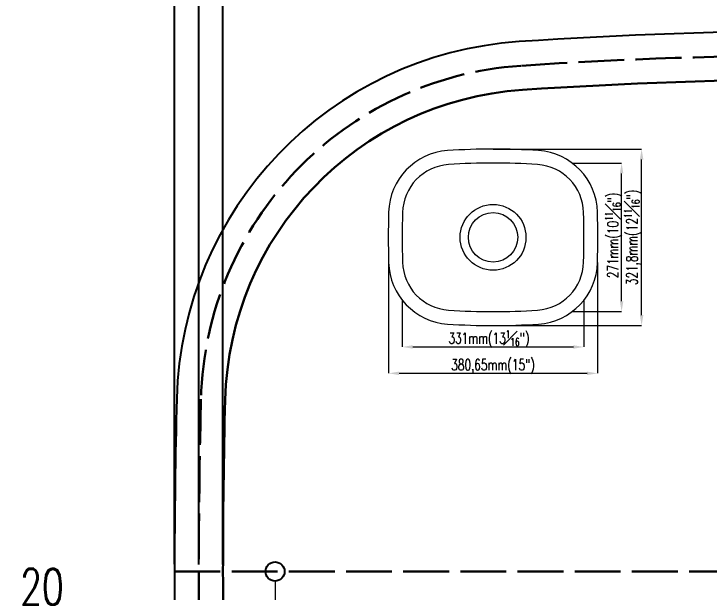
# Model space of a CAD drawing. Header units: millimetres. Extents: x 164 to 1139, y 316 to 1000.
# Drawn here: x 412.8 to 595.2, y 686.1 to 837.9 of the extents above; entities that cross this region are included whole.
import ezdxf

# ---------------------------------------------------------------- set-up
doc = ezdxf.new("R2010")
doc.units = ezdxf.units.MM
doc.linetypes.add('ACAD_ISO02W100', pattern=[15, 12, -3])
for name, color, linetype, lineweight in [('_BLACK_HOLE', 7, 'Continuous', 0), ('尺寸標注', 1, 'Continuous', 30), ('虚线', 2, 'ACAD_ISO02W100', 30)]:
    doc.layers.add(name, color=color, linetype=linetype, lineweight=lineweight)
doc.styles.add('DIM', font='txt.shx', dxfattribs={"width": 0.7, "bigfont": 'chineset.shx'})
doc.styles.get("Standard").update_dxf_attribs({"font": 'arial.ttf'})
doc.dimstyles.new('5-1', dxfattribs={"dimscale": 3.8, "dimtxt": 2.5, "dimasz": 1.8, "dimexe": 1.6, "dimexo": 0.625, "dimtad": 1, "dimdec": 1, "dimdsep": 46, "dimlunit": 6, "dimtxsty": 'DIM', "dimcen": 0, "dimclrd": 1, "dimclre": 1, "dimclrt": 3, "dimadec": 1, "dimazin": 1, "dimtfac": 1, "dimtdec": 1, "dimtofl": 0, "dimtmove": 0, "dimatfit": 3, "dimfxl": 1, "dimtolj": 1, "dimlwd": 13, "dimlwe": 13, "dimarcsym": 0})
doc.dimstyles.new('ISO-25', dxfattribs={"dimtxt": 2.5, "dimasz": 2.5, "dimexe": 1.25, "dimexo": 0.625, "dimtad": 1, "dimtxsty": 'Standard', "dimcen": 2.5, "dimadec": 0, "dimazin": 0, "dimtfac": 1, "dimtmove": 0, "dimatfit": 3, "dimfxl": 1, "dimarcsym": 0})
doc.dimstyles.new('mm+in(开孔纸尺寸)', dxfattribs={"dimscale": 3, "dimtxt": 3.8, "dimasz": 2, "dimexe": 1.25, "dimexo": 0.625, "dimgap": 2, "dimtad": 1, "dimtxsty": 'DIM', "dimcen": 0, "dimclrd": 256, "dimclre": 256, "dimclrt": 3, "dimadec": 0, "dimazin": 0, "dimtfac": 1, "dimtmove": 0, "dimatfit": 1, "dimfxl": 1, "dimlwd": -1, "dimarcsym": 0})

# ---------------------------------------------------------------- blocks, each defined once
blk = doc.blocks.new('*D19')
at = {"layer": 'Defpoints', "color": 0}
for p in [(798.68, 916.17), (454.98, 691.54), (798.68, 691.48)]:
    blk.add_point(p, dxfattribs=at)
at = {"layer": '尺寸標注', "lineweight": -2}
for p, q in [((454.98, 693.41), (454.98, 919.92)), ((798.68, 693.35), (798.68, 919.92))]:
    blk.add_line(p, q, dxfattribs=at)
at = {"layer": '尺寸標注'}
blk.add_line((460.98, 916.17), (792.68, 916.17), dxfattribs=at)
for points in [[(460.98, 917.17), (460.98, 915.17), (454.98, 916.17)], [(792.68, 915.17), (792.68, 917.17), (798.68, 916.17)]]:
    blk.add_solid(points, dxfattribs=at)
at = {"layer": '尺寸標注', "color": 3, "insert": (626.83, 928.82), "char_height": 11.4, "attachment_point": 5, "style": 'DIM'}
blk.add_mtext('343,7mm [13 9/16"]', dxfattribs=at)
blk = doc.blocks.new('*D20')
at = {"layer": 'Defpoints', "color": 0}
for p in [(792.33, 883.17), (461.33, 691.48), (792.33, 691.48)]:
    blk.add_point(p, dxfattribs=at)
at = {"layer": '尺寸標注', "lineweight": -2}
for p, q in [((461.33, 693.35), (461.33, 886.92)), ((792.33, 693.35), (792.33, 886.92))]:
    blk.add_line(p, q, dxfattribs=at)
at = {"layer": '尺寸標注'}
blk.add_line((467.33, 883.17), (786.33, 883.17), dxfattribs=at)
for points in [[(467.33, 884.17), (467.33, 882.17), (461.33, 883.17)], [(786.33, 882.17), (786.33, 884.17), (792.33, 883.17)]]:
    blk.add_solid(points, dxfattribs=at)
at = {"layer": '尺寸標注', "color": 3, "insert": (626.83, 894.87), "char_height": 11.4, "attachment_point": 5, "style": 'DIM'}
blk.add_mtext('331mm [13 1/16"]', dxfattribs=at)
blk = doc.blocks.new('*D21')
at = {"layer": 'Defpoints', "color": 0}
for p in [(461.33, 691.48), (481.33, 691.48), (481.33, 680.31)]:
    blk.add_point(p, dxfattribs=at)
at = {"layer": '尺寸標注', "color": 1, "lineweight": 13}
for p, q in [((461.33, 689.1), (461.33, 674.23)), ((481.33, 689.1), (481.33, 674.23)), ((461.33, 680.31), (412.82, 680.31)), ((468.17, 680.31), (474.49, 680.31))]:
    blk.add_line(p, q, dxfattribs=at)
at = {"layer": '尺寸標注', "color": 1}
for points in [[(468.17, 681.45), (468.17, 679.17), (461.33, 680.31)], [(474.49, 679.17), (474.49, 681.45), (481.33, 680.31)]]:
    blk.add_solid(points, dxfattribs=at)
at = {"layer": '尺寸標注', "color": 3, "insert": (420.19, 687.44), "char_height": 9.5, "attachment_point": 5, "style": 'DIM'}
blk.add_mtext('\\A1;20', dxfattribs=at)
blk = doc.blocks.new('*D23')
at = {"layer": 'Defpoints', "color": 0}
for p in [(785.98, 849.67), (467.68, 691.48), (785.98, 691.48)]:
    blk.add_point(p, dxfattribs=at)
at = {"layer": '尺寸標注', "lineweight": -2}
for p, q in [((467.68, 693.35), (467.68, 853.42)), ((785.98, 693.35), (785.98, 853.42))]:
    blk.add_line(p, q, dxfattribs=at)
at = {"layer": '尺寸標注'}
blk.add_line((473.68, 849.67), (779.98, 849.67), dxfattribs=at)
for points in [[(473.68, 850.67), (473.68, 848.67), (467.68, 849.67)], [(779.98, 848.67), (779.98, 850.67), (785.98, 849.67)]]:
    blk.add_solid(points, dxfattribs=at)
at = {"layer": '尺寸標注', "color": 3, "insert": (626.83, 862.32), "char_height": 11.4, "attachment_point": 5, "style": 'DIM'}
blk.add_mtext('318,3mm [12 9/16"]', dxfattribs=at)
blk = doc.blocks.new('*D5')
at = {"color": 1, "lineweight": -2}
for p, q in [((1424.9, 686.9), (1424.9, 484.8)), ((1805.5, 686.9), (1805.5, 484.8)), ((1443.9, 484.8), (1786.5, 484.8))]:
    blk.add_line(p, q, dxfattribs=at)
at = {"color": 1}
for points in [[(1443.9, 487.9), (1443.9, 481.6), (1424.9, 484.8)], [(1786.5, 487.9), (1786.5, 481.6), (1805.5, 484.8)]]:
    blk.add_solid(points, dxfattribs=at)
at = {"layer": 'Defpoints', "color": 0}
for p in [(1424.9, 686.9), (1805.5, 686.9), (1805.5, 484.8)]:
    blk.add_point(p, dxfattribs=at)
at = {"color": 3, "insert": (1615.2, 497.1), "char_height": 20, "attachment_point": 5, "style": 'DIM'}
blk.add_mtext('\\A1;{\\C1;380,65mm(15")}', dxfattribs=at)
blk = doc.blocks.new('*D3')
at = {"color": 1, "lineweight": -2}
for p, q in [((1449.7, 618.2), (1449.7, 532.9)), ((1780.6, 618.2), (1780.6, 532.9)), ((1468.7, 532.9), (1761.6, 532.9))]:
    blk.add_line(p, q, dxfattribs=at)
at = {"color": 1}
for points in [[(1468.7, 536), (1468.7, 529.7), (1449.7, 532.9)], [(1761.6, 536), (1761.6, 529.7), (1780.6, 532.9)]]:
    blk.add_solid(points, dxfattribs=at)
at = {"layer": 'Defpoints', "color": 0}
for p in [(1449.7, 618.2), (1780.6, 618.2), (1780.6, 532.9)]:
    blk.add_point(p, dxfattribs=at)
at = {"color": 3, "insert": (1607.7, 547.5), "char_height": 20, "attachment_point": 5, "style": 'DIM'}
blk.add_mtext('\\A1;{\\C1;331mm(13\\H0.7x;\\S1#16;\\H1.4286x;")}', dxfattribs=at)
blk = doc.blocks.new('*D6')
at = {"color": 1, "lineweight": -2}
for p, q in [((1615.2, 893.6), (1885.8, 893.6)), ((1885.8, 590.9), (1885.8, 874.6)), ((1615.2, 571.9), (1885.8, 571.9))]:
    blk.add_line(p, q, dxfattribs=at)
at = {"color": 1}
for points in [[(1882.6, 874.6), (1889, 874.6), (1885.8, 893.6)], [(1882.6, 590.9), (1889, 590.9), (1885.8, 571.9)]]:
    blk.add_solid(points, dxfattribs=at)
at = {"layer": 'Defpoints', "color": 0}
for p in [(1615.2, 893.6), (1885.8, 893.6), (1615.2, 571.9)]:
    blk.add_point(p, dxfattribs=at)
at = {"color": 3, "insert": (1869.5, 732.7), "char_height": 20, "attachment_point": 5, "rotation": 90, "style": 'DIM'}
blk.add_mtext('\\A1;{\\C1;321,8mm(12\\H0.7x;\\S11#16;\\H1.4286x;")}', dxfattribs=at)
blk = doc.blocks.new('*D4')
at = {"color": 1, "lineweight": -2}
for p, q in [((1759.1, 868.2), (1849.4, 868.2)), ((1849.4, 616.3), (1849.4, 849.2)), ((1759.1, 597.3), (1849.4, 597.3))]:
    blk.add_line(p, q, dxfattribs=at)
at = {"color": 1}
for points in [[(1846.2, 849.2), (1852.5, 849.2), (1849.4, 868.2)], [(1846.2, 616.3), (1852.5, 616.3), (1849.4, 597.3)]]:
    blk.add_solid(points, dxfattribs=at)
at = {"layer": 'Defpoints', "color": 0}
for p in [(1759.1, 868.2), (1849.4, 868.2), (1759.1, 597.3)]:
    blk.add_point(p, dxfattribs=at)
at = {"color": 3, "insert": (1834.7, 736.4), "char_height": 20, "attachment_point": 5, "rotation": 90, "style": 'DIM'}
blk.add_mtext('\\A1;{\\C1;271mm(10\\H0.7x;\\S11#16;\\H1.4286x;")}', dxfattribs=at)
blk = doc.blocks.new('A$Ce01e11bf')
for radius in [59.991, 44.993]:
    blk.add_circle((290.828, 32.248), radius)
for centre, radius, start, end in [((215.879, 75.208), 115.383, 93.872225, 178.560216), ((290.828, -1032.096), 1225.221, 86.127775, 93.872225), ((365.778, 75.208), 115.383, 1.439784, 86.127775), ((215.879, 75.208), 89.987, 93.872225, 178.560216), ((290.828, -1032.096), 1199.824, 86.127775, 93.872225), ((365.778, 75.208), 89.987, 1.439784, 86.127775), ((1925.089, 32.248), 1825.133, 178.560216, 181.439784), ((1925.089, 32.248), 1799.736, 178.560216, 181.439784), ((-1343.432, 32.248), 1799.736, 358.560216, 1.439784), ((-1343.432, 32.248), 1825.133, 358.560216, 1.439784), ((215.879, -10.712), 115.383, 181.439784, 266.127775), ((215.879, -10.712), 89.987, 181.439784, 266.127775), ((365.778, -10.712), 89.987, 273.872225, 358.560216), ((365.778, -10.712), 115.383, 273.872225, 358.560216), ((290.828, 1096.592), 1199.824, 266.127775, 273.872225), ((290.828, 1096.592), 1225.221, 266.127775, 273.872225)]:
    blk.add_arc(centre, radius, start, end)
for base, p1, p2, angle, text, picture, middle in [((561.459, 193.124), (290.828, -128.629), (290.828, 193.124), 90, '{\\C1;321,8mm(12\\H0.7x;\\S11#16;\\H1.4286x;")}', '*D6', (561.459, 32.248)), ((525.026, 167.728), (434.721, -103.232), (434.721, 167.728), 90, '{\\C1;271mm(10\\H0.7x;\\S11#16;\\H1.4286x;")}', '*D4', (525.026, 35.955)), ((481.124, -215.712), (100.533, -13.611), (481.124, -13.611), 180, '{\\C1;380,65mm(15")}', '*D5', (290.828, -215.712)), ((456.304, -167.628), (125.353, -82.253), (456.304, -82.253), 180, '{\\C1;331mm(13\\H0.7x;\\S1#16;\\H1.4286x;")}', '*D3', (283.389, -167.628))]:
    dim = blk.add_linear_dim(base=base, p1=p1, p2=p2, angle=angle, text=text, dimstyle='ISO-25')
    dim.commit()
    dim.dimension.update_dxf_attribs({"geometry": picture, "text_midpoint": middle, "dimtype": 128, "insert": (-1324.332, -700.487)})

msp = doc.modelspace()

# ---------------------------------------------------------------- linework, layer by layer
msp.add_lwpolyline([(798.111, 736.864, 0.3873123), (708.298, 830.573, 0.0338044), (545.364, 830.573, 0.3873123), (455.551, 736.864, 0.0125651), (455.551, 646.09, 0.3873123), (545.364, 552.381, 0.0338044), (708.298, 552.381, 0.3873123), (798.111, 646.09, 0.0125651)], format="xyb", close=True)
msp.add_circle((481.331, 691.477), 2.5)
at = {"layer": '虚线'}
msp.add_line((454.981, 691.477), (798.681, 691.477), dxfattribs=at)
msp.add_lwpolyline([(791.763, 736.705, 0.3873123), (707.869, 824.238, 0.0338044), (545.793, 824.238, 0.3873123), (461.899, 736.705, 0.0125651), (461.899, 646.25, 0.3873123), (545.793, 558.717, 0.0338044), (707.869, 558.717, 0.3873123), (791.763, 646.25, 0.0125651)], format="xyb", close=True, dxfattribs=at)
at = {"layer": '虚线', "color": 3, "linetype": 'ByBlock'}
msp.add_lwpolyline([(785.415, 736.545, 0.3873123), (707.44, 817.902, 0.0338044), (546.222, 817.902, 0.3873123), (468.247, 736.545, 0.0125651), (468.247, 646.409, 0.3873123), (546.222, 565.052, 0.0338044), (707.44, 565.052, 0.3873123), (785.415, 646.409, 0.0125651)], format="xyb", close=True, dxfattribs=at)

# ---------------------------------------------------------------- block references
at = {"layer": '_BLACK_HOLE', "color": 0, "xscale": 0.144, "yscale": 0.144, "zscale": 0.144}
msp.add_blockref('A$Ce01e11bf', (496.657, 774.557), dxfattribs=at)

# ---------------------------------------------------------------- dimensions: what is measured, and where the dimension line sits
at = {"layer": '尺寸標注'}
for base, p1, p2, picture, middle in [((798.681, 916.169), (454.981, 691.54), (798.681, 691.477), '*D19', (626.831, 916.169)), ((792.331, 883.169), (461.331, 691.477), (792.331, 691.477), '*D20', (626.831, 883.169))]:
    dim = msp.add_linear_dim(base=base, p1=p1, p2=p2, dimstyle='mm+in(开孔纸尺寸)', override={"dimpost": 'mm', "dimtofl": 0}, dxfattribs=at)
    dim.commit()
    dim.dimension.update_dxf_attribs({"geometry": picture, "text_midpoint": middle, "dimtype": 160})
dim = msp.add_linear_dim(base=(785.981, 849.669), p1=(467.681, 691.477), p2=(785.981, 691.477), dimstyle='mm+in(开孔纸尺寸)', override={"dimpost": 'mm', "dimtofl": 0}, dxfattribs=at)
dim.commit()
dim.dimension.update_dxf_attribs({"geometry": '*D23', "text_midpoint": (626.831, 862.319)})
dim = msp.add_linear_dim(base=(481.331, 680.313), p1=(461.331, 691.477), p2=(481.331, 691.477), dimstyle='5-1', dxfattribs=at)
dim.commit()
dim.dimension.update_dxf_attribs({"geometry": '*D21', "text_midpoint": (420.186, 680.313), "dimtype": 160})

doc.saveas('drawing.dxf')
